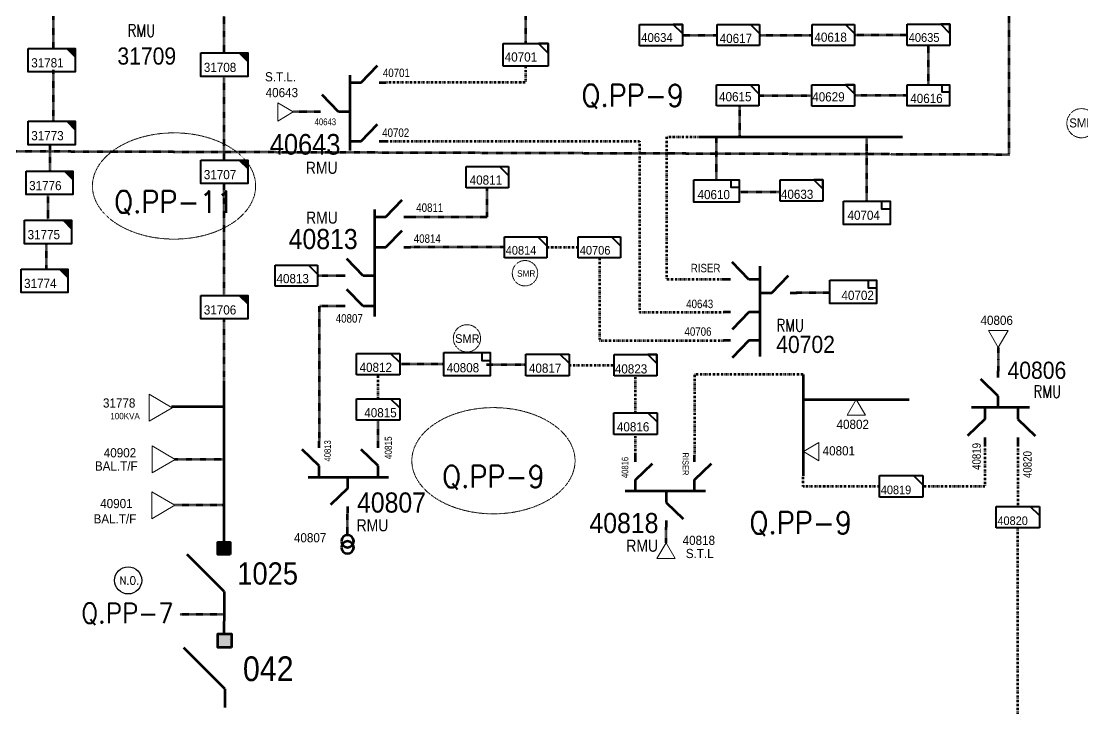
# Model space of a CAD drawing. Header units: metres. Extents: x 65984 to 144644, y -19036 to 23726.
# Drawn here: x 115440.9 to 115870.5, y 19865.9 to 20144.1 of the extents above; entities that cross this region are included whole.
import ezdxf
from ezdxf.enums import TextEntityAlignment as Align

# ---------------------------------------------------------------- set-up
doc = ezdxf.new("R2010")
doc.units = ezdxf.units.M
doc.header["$MEASUREMENT"] = 0
doc.linetypes.add('DGN Style 3', pattern=[0.013877, 0, -0.013877])
doc.linetypes.add('DGN Style 4', pattern=[1.6, 0.8, -0.4, 0, -0.4])
doc.layers.get('0').update_dxf_attribs({"color": 95, "lineweight": 40})
for name, color, linetype, lineweight in [('ABS', 7, 'Continuous', 40), ('ABS NUMBER', 112, 'Continuous', 30), ('d_eos', 111, 'Continuous', 40), ('d_eos no', 121, 'Continuous', 40), ('d_oh branch', 94, 'Continuous', 40), ('d_switch', 95, 'Continuous', 40), ('d_tf', 1, 'Continuous', 40), ('d_tf no', 6, 'Continuous', 40), ('d_tf_200', 1, 'Continuous', 40), ('d_ug cable', 95, 'Continuous', 40), ('d_unit sub', 7, 'Continuous', 40), ('FDR  2  19', 172, 'Continuous', 40), ('fedr no', 95, 'Continuous', 40), ('Level 37', 7, 'Continuous', 0), ('O H MAIN FEEDER', 4, 'Continuous', 100), ('SW N O', 114, 'Continuous', 30)]:
    doc.layers.add(name, color=color, linetype=linetype, lineweight=lineweight)
doc.styles.add('Style-Arial', font='arial.ttf')
doc.styles.add('Style-ENGINEERING', font='ENGINEERING.shx')
doc.styles.add('Style-msdefault', font='msdefault.shx')
doc.styles.add('Style-STANDARD', font='STANDARD.shx')

# ---------------------------------------------------------------- blocks, each defined once
blk = doc.blocks.new('TF3')
at = {"color": 0, "linetype": 'ByBlock', "lineweight": -2}
for p, q in [((11.3, 9), (18.3, 9)), ((18.3, 9), (18.3, 2))]:
    blk.add_line(p, q, dxfattribs=at)
at = {"color": 0, "linetype": 'ByBlock', "lineweight": -2, "flags": 128}
blk.add_lwpolyline([(18.3, 2), (11.3, 2), (11.3, 9)], dxfattribs=at)
at = {"color": 0, "linetype": 'ByBlock', "lineweight": -2}
blk.add_3dface([(-21.7, 9), (18.3, 9), (18.3, -11), (-21.7, -11)], dxfattribs=at)
blk = doc.blocks.new('TFU_9')
at = {"layer": 'd_tf_200', "color": 1, "linetype": 'Continuous', "lineweight": 53}
blk.add_line((0, 10), (0, 0), dxfattribs=at)
for centre in [(0, 30), (0, 20)]:
    blk.add_circle(centre, 10, dxfattribs=at)
blk = doc.blocks.new('*U684')
at = {"layer": 'd_unit sub', "color": 1, "linetype": 'Continuous', "lineweight": 40}
for p, q in [((-9.2, 4.61), (9.19, 4.61)), ((-9.2, -4.58), (-9.2, 4.61)), ((9.19, 0.73), (5.31, 4.61)), ((5.97, 4.61), (9.19, 4.61)), ((9.19, 4.61), (9.19, 1.4)), ((9.19, 4.61), (9.19, -4.58)), ((9.19, -4.58), (-9.2, -4.58))]:
    blk.add_line(p, q, dxfattribs=at)
blk = doc.blocks.new('TF_8')
at = {"color": 0, "linetype": 'ByBlock', "lineweight": -2}
blk.add_line((6.3, 4.95), (9.9, 1.35), dxfattribs=at)
blk.add_3dface([(-10.1, 4.95), (9.9, 4.95), (9.9, -5.05), (-10.1, -5.05)], dxfattribs=at)
blk = doc.blocks.new('exist.us-1000kva')
at = {"color": 0, "linetype": 'ByBlock', "lineweight": -2, "flags": 128}
blk.add_lwpolyline([(39.99, 12.92), (32.8, 20), (40, 20)], close=True, dxfattribs=at)
at = {"color": 0, "linetype": 'ByBlock', "lineweight": -2, "extrusion": (0, 0, -1)}
blk.add_solid([(-39.99, 12.92), (-32.8, 20), (-40, 20)], dxfattribs=at)
at = {"color": 0, "linetype": 'ByBlock', "lineweight": -2, "xscale": 2, "yscale": 2}
blk.add_blockref('TF_8', (20.2, 10.1), dxfattribs=at)
blk = doc.blocks.new('ABS2_1_1')
at = {"color": 0, "linetype": 'ByBlock', "lineweight": -2, "ltscale": 500}
for q in [(-29900, 43500), (0, 0)]:
    blk.add_line((0, 13600), q, dxfattribs=at)
at = {"color": 0, "linetype": 'ByBlock', "lineweight": -2, "ltscale": 500, "flags": 128}
for points in [[(5000, 43600), (-5000, 43600), (-5000, 53600), (5000, 53600)], [(3791, 49653), (3791, 49653), (3791, 49653)]]:
    blk.add_lwpolyline(points, close=True, dxfattribs=at)
at = {"color": 0, "linetype": 'ByBlock', "lineweight": -2, "ltscale": 500}
for points in [[(5000, 43600), (-5000, 43600), (5000, 53600), (-5000, 53600)], [(3791, 49653), (3791, 49653), (3791, 49653)]]:
    blk.add_solid(points, dxfattribs=at)
blk = doc.blocks.new('*U687')
at = {"layer": 'd_unit sub', "color": 2, "linetype": 'Continuous', "lineweight": 40}
for p, q in [((-9.2, 4.61), (9.19, 4.61)), ((-9.2, -4.58), (-9.2, 4.61)), ((9.19, 0.73), (5.31, 4.61)), ((5.97, 4.61), (9.19, 4.61)), ((9.19, 4.61), (9.19, 1.4)), ((9.19, 4.61), (9.19, -4.58)), ((9.19, -4.58), (-9.2, -4.58))]:
    blk.add_line(p, q, dxfattribs=at)
blk = doc.blocks.new('TRA1_17')
at = {"layer": 'd_tf', "color": 1, "linetype": 'Continuous', "lineweight": 0, "ltscale": 0.000372147, "flags": 128}
blk.add_lwpolyline([(10.1, -17), (0.1, 0), (-9.9, -17)], close=True, dxfattribs=at)
blk = doc.blocks.new('TRA1_16')
at = {"layer": 'd_tf', "color": 1, "linetype": 'Continuous', "lineweight": 0, "ltscale": 0.000372147, "xscale": 1.000046566207833, "yscale": 1.000046566207833, "zscale": 1.000046566207833, "rotation": 180}
blk.add_blockref('TRA1_17', (0, 0), dxfattribs=at)
blk = doc.blocks.new('TRA1_56')
at = {"layer": 'd_tf', "color": 1, "linetype": 'Continuous', "lineweight": 0, "ltscale": 0.000372147, "flags": 128}
blk.add_lwpolyline([(10, -17), (0, 0), (-10, -17)], close=True, dxfattribs=at)
blk = doc.blocks.new('TRA1_55')
at = {"layer": 'd_tf', "color": 1, "linetype": 'Continuous', "lineweight": 0, "ltscale": 0.000372147, "xscale": 1.000046566207833, "yscale": 1.000046566207833, "zscale": 1.000046566207833, "rotation": 180}
blk.add_blockref('TRA1_56', (0, 0), dxfattribs=at)
blk = doc.blocks.new('*U1912')
at = {"layer": 'd_unit sub', "color": 1, "linetype": 'Continuous', "lineweight": 40}
for p, q in [((-9.2, 4.59), (9.19, 4.59)), ((-9.2, -4.6), (-9.2, 4.59)), ((9.19, 0.71), (5.31, 4.59)), ((5.97, 4.59), (9.19, 4.59)), ((9.19, 4.59), (9.19, 1.38)), ((9.19, 4.59), (9.19, -4.6)), ((9.19, -4.6), (-9.2, -4.6))]:
    blk.add_line(p, q, dxfattribs=at)
at = {"layer": 'd_unit sub', "color": 1, "linetype": 'Continuous', "lineweight": 40, "flags": 128}
blk.add_lwpolyline([(9.19, 0.71), (9.19, 4.59), (5.31, 4.59)], close=True, dxfattribs=at)
blk = doc.blocks.new('TRA1_692')
at = {"layer": 'd_tf', "color": 1, "linetype": 'Continuous', "lineweight": 0, "ltscale": 0.000372147, "flags": 128}
blk.add_lwpolyline([(10.1, -17), (0.1, 0), (-9.9, -17)], close=True, dxfattribs=at)
blk = doc.blocks.new('TRA1_691')
at = {"layer": 'd_tf', "color": 1, "linetype": 'Continuous', "lineweight": 0, "ltscale": 0.000372147, "xscale": 1.000046566207833, "yscale": 1.000046566207833, "zscale": 1.000046566207833, "rotation": 180}
blk.add_blockref('TRA1_692', (0, 0), dxfattribs=at)
blk = doc.blocks.new('TRA1_694')
at = {"layer": 'd_tf', "color": 1, "linetype": 'Continuous', "lineweight": 0, "ltscale": 0.000361655, "extrusion": (0, 0, -1), "flags": 128}
blk.add_lwpolyline([(-10, -17), (0, 0), (10, -17)], close=True, dxfattribs=at)
blk = doc.blocks.new('TRA1_693')
at = {"layer": 'd_tf', "color": 1, "linetype": 'Continuous', "lineweight": 0, "ltscale": 0.000361655, "xscale": 1.000046566207837, "yscale": 1.000046566207837, "zscale": 1.000046566207837, "rotation": 180}
blk.add_blockref('TRA1_694', (0, 0), dxfattribs=at)
blk = doc.blocks.new('TRA1_15')
at = {"layer": 'd_tf', "color": 36, "linetype": 'Continuous', "lineweight": 0, "ltscale": 0.000371982, "extrusion": (0, 0, -1), "flags": 128}
blk.add_lwpolyline([(-10, -17), (0, 0), (10, -17)], close=True, dxfattribs=at)
blk = doc.blocks.new('TRA1_14')
at = {"layer": 'd_tf', "color": 36, "linetype": 'Continuous', "lineweight": 0, "ltscale": 0.000371982, "xscale": 1.000046566207834, "yscale": 1.000046566207834, "zscale": 1.000046566207834, "rotation": 180}
blk.add_blockref('TRA1_15', (0, 0), dxfattribs=at)
blk = doc.blocks.new('TRA1_1370')
at = {"layer": 'd_tf', "color": 214, "linetype": 'Continuous', "lineweight": 0, "ltscale": 0.000490598, "extrusion": (0, 0, -1), "flags": 128}
blk.add_lwpolyline([(-10.06, -16.98), (-0.06, 0.02), (9.94, -16.98)], close=True, dxfattribs=at)
blk = doc.blocks.new('TRA1_1369')
at = {"layer": 'd_tf', "color": 214, "linetype": 'Continuous', "lineweight": 0, "ltscale": 0.000490598, "xscale": 1.000046566207833, "yscale": 1.000046566207833, "zscale": 1.000046566207833, "rotation": 180}
blk.add_blockref('TRA1_1370', (0, 0), dxfattribs=at)
blk = doc.blocks.new('*U892')
at = {"layer": 'SW N O', "color": 3}
blk.add_circle((0, 0), 16.8, dxfattribs=at)
at = {"layer": 'SW N O', "color": 3, "style": 'Style-STANDARD'}
blk.add_text('N.O.', height=9.6, dxfattribs=at).set_placement((1.7, -0.2), align=Align.MIDDLE_CENTER)

msp = doc.modelspace()

# ---------------------------------------------------------------- linework, layer by layer
at = {"color": 1, "linetype": 'DGN Style 4', "lineweight": 70}
for p, q in [((115653.59, 20052.64), (115666.32, 20052.64)), ((115585.33, 19991.35), (115585.33, 20000.99)), ((115689.46, 19985.64), (115689.46, 20000.67)), ((115689.46, 19968.55), (115689.46, 19976.92)), ((115844.17, 19972.87), (115844.17, 19947.74))]:
    msp.add_line(p, q, dxfattribs=at)
at = {"color": 1, "linetype": 'DGN Style 4', "lineweight": 70, "flags": 128}
for points in [[(128559.87, 20572.74), (128559.87, 20579.03), (128073.94, 20579.03), (128073.94, 21718.25), (128073.94, 21718.25), (125710.48, 21718.25), (125710.48, 19820.77), (115844.17, 19820.77), (115844.17, 19939.02)], [(115645.01, 20125.99), (115645.01, 20119.36), (115588.52, 20119.36)], [(115588.53, 20095.55), (115691.14, 20095.55), (115691.14, 20026.32), (115725.06, 20026.32)], [(115725.06, 20039.66), (115702.1, 20039.66), (115702.1, 20097.32), (115715.45, 20097.32)], [(115674.88, 20048.36), (115674.88, 20014.86), (115725.07, 20014.86)], [(115662.58, 20004.99), (115680.81, 20004.99)], [(115757.3, 20001.21), (115713.34, 20001.21), (115713.34, 19968.55)], [(115830.84, 19972.87), (115830.84, 19955.87), (115805.7, 19955.86)], [(115788.26, 19955.86), (115757.3, 19955.87), (115757.3, 19960.12)]]:
    msp.add_lwpolyline(points, dxfattribs=at)
at = {"layer": 'd_eos', "color": 36, "linetype": 'Continuous', "lineweight": 211, "ltscale": 0.625574}
for p, q in [((115578.46, 20119.36), (115585.12, 20126.22)), ((115573.9, 20122.36), (115573.91, 20091.76)), ((115573.9, 20119.36), (115578.46, 20119.36)), ((115585.76, 20119.36), (115588.52, 20119.36)), ((115569.35, 20107.46), (115562.69, 20114.32)), ((115562.06, 20107.45), (115559.29, 20107.45)), ((115573.91, 20107.45), (115569.35, 20107.45)), ((115578.46, 20095.55), (115585.12, 20102.42)), ((115573.91, 20095.55), (115578.46, 20095.55)), ((115585.76, 20095.55), (115588.53, 20095.55))]:
    msp.add_line(p, q, dxfattribs=at)
at = {"layer": 'd_eos', "color": 7, "linetype": 'Continuous', "lineweight": 211, "ltscale": 0.625574}
for p, q in [((115588.42, 20064.94), (115595.08, 20071.8)), ((115583.86, 20067.94), (115583.86, 20024.63)), ((115583.86, 20064.94), (115588.42, 20064.94)), ((115595.71, 20064.94), (115598.48, 20064.94)), ((115588.42, 20052.64), (115595.08, 20059.5)), ((115583.86, 20052.64), (115588.42, 20052.64)), ((115595.71, 20052.64), (115598.48, 20052.64)), ((115579.31, 20041.14), (115572.64, 20048)), ((115572.01, 20041.13), (115569.24, 20041.13)), ((115583.86, 20041.13), (115579.31, 20041.13)), ((115579.31, 20028.76), (115572.65, 20035.62)), ((115572.01, 20028.76), (115569.24, 20028.76)), ((115583.86, 20028.76), (115579.31, 20028.76)), ((115561.45, 19964.14), (115554.59, 19970.8)), ((115561.45, 19971.44), (115561.45, 19974.2)), ((115585.32, 19964.14), (115578.46, 19970.8)), ((115585.33, 19971.44), (115585.33, 19974.2)), ((115689.46, 19965.79), (115689.46, 19968.55)), ((115713.34, 19965.79), (115713.34, 19968.55)), ((115561.45, 19959.58), (115561.45, 19964.14)), ((115585.33, 19959.58), (115585.33, 19964.14)), ((115689.46, 19958.49), (115696.32, 19965.15)), ((115713.34, 19958.49), (115720.2, 19965.15)), ((115557.02, 19959.58), (115589.46, 19959.58)), ((115572.95, 19959.59), (115572.95, 19955.03)), ((115689.46, 19953.93), (115689.46, 19958.49)), ((115713.34, 19953.93), (115713.34, 19958.49)), ((115572.95, 19955.03), (115566.09, 19948.37)), ((115717.76, 19953.93), (115685.33, 19953.93)), ((115701.83, 19953.94), (115701.83, 19949.38)), ((115701.84, 19949.38), (115708.7, 19942.72)), ((115572.95, 19947.73), (115572.95, 19944.97)), ((115701.83, 19942.08), (115701.83, 19939.32))]:
    msp.add_line(p, q, dxfattribs=at)
at = {"layer": 'd_eos', "color": 7, "linetype": 'Continuous', "lineweight": 211, "ltscale": 0.638341}
for p, q in [((115735.33, 20039.66), (115728.54, 20046.66)), ((115739.98, 20008.41), (115739.98, 20045.03)), ((115727.89, 20039.66), (115725.06, 20039.66)), ((115739.98, 20039.66), (115735.33, 20039.66)), ((115744.63, 20034.24), (115751.43, 20041.24)), ((115739.98, 20034.24), (115744.63, 20034.24)), ((115752.07, 20034.24), (115754.9, 20034.24)), ((115727.89, 20026.32), (115725.06, 20026.32)), ((115735.33, 20026.32), (115728.53, 20019.32)), ((115739.98, 20026.32), (115735.33, 20026.32)), ((115727.89, 20014.86), (115725.07, 20014.86)), ((115735.34, 20014.86), (115728.54, 20007.86)), ((115739.99, 20014.86), (115735.34, 20014.86)), ((115836.26, 19999.88), (115836.26, 20002.7)), ((115836.26, 19992.43), (115829.26, 19999.23)), ((115836.26, 19987.79), (115836.26, 19992.43)), ((115848.88, 19987.78), (115825.47, 19987.79)), ((115830.84, 19987.78), (115830.84, 19983.14)), ((115844.18, 19987.78), (115844.17, 19983.13)), ((115830.84, 19983.14), (115823.83, 19976.34)), ((115844.17, 19983.13), (115851.18, 19976.34)), ((115830.84, 19975.69), (115830.84, 19972.87)), ((115844.17, 19975.69), (115844.17, 19972.87))]:
    msp.add_line(p, q, dxfattribs=at)
at = {"layer": 'd_oh branch', "color": 1, "linetype": 'Continuous', "lineweight": 100}
for p, q in [((115715.45, 20097.32), (115797.48, 20097.32)), ((115800.18, 19990.92), (115757.3, 19990.92))]:
    msp.add_line(p, q, dxfattribs=at)
at = {"layer": 'd_ug cable', "color": 214, "linetype": 'DGN Style 3', "lineweight": 100}
for p, q in [((115453.82, 20155.54), (115453.82, 20132.76)), ((115522.88, 20152.46), (115522.88, 20131.3)), ((115453.82, 20124.42), (115453.82, 20103.26)), ((115522.88, 20121.81), (115522.88, 20087.89)), ((115452.5, 20094.26), (115452.5, 20083.68)), ((115522.88, 20078.4), (115522.88, 20033.13)), ((115451.64, 20074.07), (115451.64, 20063.49)), ((115451.03, 20054.21), (115451.03, 20043.64)), ((115522.88, 20023.64), (115522.88, 19980.76)), ((115502.97, 19966.88), (115522.83, 19966.88)), ((115502.62, 19948.35), (115522.47, 19948.35)), ((115505.02, 19904.17), (115522.89, 19904.17))]:
    msp.add_line(p, q, dxfattribs=at)
at = {"layer": 'd_ug cable', "color": 36, "linetype": 'DGN Style 3', "lineweight": 100}
for p, q in [((115840.53, 20149.13), (115840.53, 20090.44)), ((115807.98, 20118.42), (115807.98, 20134.25)), ((115739.44, 20114.14), (115760.82, 20114.14)), ((115179.89, 20092.4), (115840.75, 20090.25))]:
    msp.add_line(p, q, dxfattribs=at)
at = {"layer": 'd_ug cable', "color": 1, "linetype": 'DGN Style 3', "lineweight": 100}
for p, q in [((115708.43, 20138.53), (115722.55, 20138.53)), ((115739.68, 20138.53), (115760.95, 20138.53)), ((115799.34, 20138.57), (115778.07, 20138.57)), ((115722.28, 20079.99), (115722.28, 20097.32)), ((115783, 20097.32), (115782.95, 20071.33)), ((115731.43, 20075.07), (115748.02, 20075.07)), ((115768.18, 20034.24), (115754.51, 20034.24)), ((115611.75, 20005.35), (115594.05, 20005.35)), ((115645.14, 20005.03), (115629.2, 20005.03)), ((115585.33, 19974.2), (115585.33, 19982.63)), ((115572.95, 19938.66), (115572.95, 19944.97)), ((115701.83, 19933.01), (115701.83, 19939.32))]:
    msp.add_line(p, q, dxfattribs=at)
at = {"layer": 'd_ug cable', "color": 1, "linetype": 'DGN Style 3', "lineweight": 100, "flags": 128}
for points in [[(115588.82, 20154.22), (115645.01, 20154.22), (115645.01, 20135.37)], [(115799.42, 20114.14), (115778.11, 20114.14)], [(115731.63, 20097.32), (115731.63, 20109.86)], [(115560.67, 20107.45), (115550.99, 20107.45)], [(115598.48, 20064.94), (115629.46, 20064.94), (115629.46, 20076.74)], [(115636.47, 20052.64), (115598.48, 20052.64)], [(115569.24, 20041.13), (115560.77, 20041.13)], [(115569.24, 20028.76), (115561.45, 20028.76), (115561.45, 19974.2)]]:
    msp.add_lwpolyline(points, dxfattribs=at)
at = {"layer": 'd_ug cable', "color": 2, "linetype": 'DGN Style 3', "lineweight": 13}
for centre, radius in [((115869.94, 20102.87), 5.91), ((115644.75, 20042.15), 5.14), ((115621.27, 20015.8), 5.52)]:
    msp.add_circle(centre, radius, dxfattribs=at)
at = {"layer": 'FDR  2  19', "color": 1, "linetype": 'DGN Style 3', "lineweight": 53}
for p, q in [((115836.26, 20012.09), (115836.26, 20007.2)), ((115836.26, 20007.2), (115836.26, 20002.31))]:
    msp.add_line(p, q, dxfattribs=at)
at = {"layer": 'fedr no', "color": 82, "linetype": 'DGN Style 3', "lineweight": 13, "true_color": 0x1dc70e}
for centre in [(115502.73, 20077.46), (115631.99, 19966.25)]:
    msp.add_ellipse(centre, major_axis=(33.02, 0), ratio=0.651175, dxfattribs=at)
at = {"layer": 'O H MAIN FEEDER', "color": 214, "lineweight": 211, "ltscale": 30}
for p, q in [((115522.88, 19998.46), (115522.87, 19933.32)), ((115501.64, 19988.17), (115522.72, 19988.17)), ((115522.98, 19906.51), (115522.89, 19896.15))]:
    msp.add_line(p, q, dxfattribs=at)
at = {"layer": 'O H MAIN FEEDER', "color": 1, "lineweight": 211, "ltscale": 0.488306, "flags": 128}
msp.add_lwpolyline([(115757.3, 20001.21), (115757.3, 19960.2)], dxfattribs=at)

# ---------------------------------------------------------------- block references
at = {"layer": 'ABS', "color": 7, "linetype": 'Continuous', "lineweight": 211, "ltscale": 0.746525, "xscale": 0.0005001724726898499, "yscale": 0.0005001724726898499, "zscale": 0.0003312301748806258, "rotation": 359.9999999999998}
msp.add_blockref('ABS2_1_1', (115522.98, 19906.51), dxfattribs=at)
at = {"layer": 'ABS', "color": 7, "linetype": 'Continuous', "lineweight": 211, "ltscale": 0.829472, "xscale": 0.000555747191877611, "yscale": 0.000555747191877611, "zscale": 0.0003680335276451397, "rotation": 359.9999999999998}
msp.add_blockref('ABS2_1_1', (115523.25, 19866.36), dxfattribs=at)
at = {"layer": 'd_tf', "color": 36, "linetype": 'Continuous', "lineweight": 0, "ltscale": 0.000371982, "xscale": 0.3699999999999998, "yscale": 0.3699999999999998, "zscale": 0.3699999999999998, "rotation": 89.99962565147203}
msp.add_blockref('TRA1_14', (115550.99, 20107.45), dxfattribs=at)
at = {"layer": 'd_tf', "color": 1, "linetype": 'Continuous', "lineweight": 0, "ltscale": 0.000361655, "extrusion": (0, 0, -1), "xscale": 0.4000000000000001, "yscale": 0.4000000000000001, "zscale": 0.4000000000000001, "rotation": 1.664895227791483e-11}
msp.add_blockref('TRA1_693', (-115836.27, 20012.11), dxfattribs=at)
at = {"layer": 'd_tf', "color": 214, "linetype": 'Continuous', "lineweight": 0, "ltscale": 0.000490598, "extrusion": (0, 0, -1), "xscale": 0.546651951731694, "yscale": 0.546651951731694, "zscale": 0.546651951731694, "rotation": 269.9999999999841}
for p in [(-115501.94, 19987.65), (-115503.14, 19966.72), (-115502.98, 19948.18)]:
    msp.add_blockref('TRA1_1369', p, dxfattribs=at)
at = {"layer": 'd_tf', "color": 1, "linetype": 'Continuous', "lineweight": 0, "ltscale": 0.000372147}
for name, p, xscale, yscale, zscale, rotation in [('TRA1_55', (115778.8, 19991.04), 0.37, 0.37, 0.37, 180), ('TRA1_16', (115757.39, 19969.94), 0.37, 0.37, 0.37, 269.9999999999999), ('TRA1_691', (115701.81, 19933), 0.3700000000000002, 0.3700000000000002, 0.3700000000000002, 179.9996256514894)]:
    msp.add_blockref(name, p, dxfattribs=dict(at, xscale=xscale, yscale=yscale, zscale=zscale, rotation=rotation))
at = {"layer": 'd_tf_200', "color": 1, "linetype": 'Continuous', "lineweight": 53, "extrusion": (0, 0, -1), "xscale": 0.2500000000000001, "yscale": 0.2500000000000001, "zscale": 0.2500000000000001, "rotation": 180.0000000000019}
msp.add_blockref('TFU_9', (-115572.95, 19938.66), dxfattribs=at)
at = {"layer": 'd_unit sub', "color": 1, "linetype": 'Continuous', "lineweight": 40}
for name, p, xscale, yscale, zscale in [('*U1912', (115699.79, 20138.54), 0.939968012480586, 0.939968012480586, 0.939968012480586), ('*U684', (115731.12, 20138.52), 0.9309999999999999, 0.9309999999999999, 0.9309999999999999), ('*U684', (115769.51, 20138.56), 0.9309999999999999, 0.9309999999999999, 0.9309999999999999), ('*U1912', (115807.99, 20138.58), 0.939968012480586, 0.939968012480586, 0.939968012480586), ('*U1912', (115645.02, 20130.55), 0.9908324545280494, 0.9908324545280494, 0.9908324545280494), ('*U684', (115730.88, 20114.13), 0.9309999999999999, 0.9309999999999999, 0.9309999999999999), ('*U1912', (115769.47, 20114.15), 0.939968012480586, 0.939968012480586, 0.939968012480586), ('*U684', (115629.47, 20081), 0.9309999999999999, 0.9309999999999999, 0.9309999999999999), ('*U1912', (115756.66, 20075.67), 0.939968012480586, 0.939968012480586, 0.939968012480586), ('*U684', (115674.88, 20052.62), 0.9309999999999999, 0.9309999999999999, 0.9309999999999999), ('TF3', (115778.42, 20035.14), 0.4720288188684841, 0.4720288188684841, 0.121101816294415), ('*U684', (115585.33, 20005.33), 0.9482776301680176, 0.9482776301680176, 0.9482776301680176), ('*U684', (115653.87, 20005.01), 0.9482776301680176, 0.9482776301680176, 0.9482776301680176), ('*U1912', (115689.46, 20004.99), 0.939968012480586, 0.939968012480586, 0.939968012480586), ('*U684', (115689.46, 19981.26), 0.9482776301680176, 0.9482776301680176, 0.9482776301680176), ('*U684', (115796.99, 19955.85), 0.9482776301680176, 0.9482776301680176, 0.9482776301680176), ('*U684', (115844.18, 19943.37), 0.9482776301680176, 0.9482776301680176, 0.9482776301680176)]:
    msp.add_blockref(name, p, dxfattribs=dict(at, xscale=xscale, yscale=yscale, zscale=zscale))
at = {"layer": 'd_unit sub', "color": 214, "linetype": 'Continuous', "lineweight": 40, "xscale": 0.47433167287538, "yscale": 0.47433167287538, "zscale": 0.4267622666565712, "rotation": 359.9999999999999}
for p in [(115443.73, 20123.66), (115513.57, 20121.81), (115443.73, 20094.16), (115513.57, 20078.4), (115442.86, 20073.97), (115442.26, 20054.11), (115440.84, 20034.35), (115513.57, 20023.64)]:
    msp.add_blockref('exist.us-1000kva', p, dxfattribs=at)
at = {"layer": 'd_unit sub', "color": 1, "linetype": 'Continuous', "lineweight": 40}
for name, p, xscale, yscale, zscale, rotation in [('TF3', (115808.71, 20114.57), 0.4281008733206853, 0.4281008733206853, 0.121101816294415, 359.9999999999999), ('TF3', (115723.06, 20075.88), 0.457366577684618, 0.457366577684618, 0.121101816294415, 359.9999999999999), ('TF3', (115783.89, 20067.09), 0.4717781358183799, 0.4717781358183799, 0.121101816294415, 359.9999999999999), ('*U684', (115552.22, 20041.12), 0.9310000000000003, 0.9310000000000003, 0.9310000000000003, 0.000369381596468422), ('*U684', (115585.33, 19986.97), 0.9482776301680176, 0.9482776301680176, 0.9482776301680176, 359.9996306184166)]:
    msp.add_blockref(name, p, dxfattribs=dict(at, xscale=xscale, yscale=yscale, zscale=zscale, rotation=rotation))
at = {"layer": 'd_unit sub', "color": 2, "linetype": 'Continuous', "lineweight": 40, "xscale": 0.9309999999999999, "yscale": 0.9309999999999999, "zscale": 0.9309999999999999}
msp.add_blockref('*U687', (115645.04, 20052.62), dxfattribs=at)
at = {"layer": 'd_unit sub', "color": 2, "linetype": 'Continuous', "lineweight": 40, "xscale": 0.4679535846297888, "yscale": 0.4679535846297888, "zscale": 0.121101816294415, "rotation": 359.9999999999999}
msp.add_blockref('TF3', (115622.1, 20005.81), dxfattribs=at)
at = {"layer": 'SW N O', "color": 3, "xscale": 0.3279282442765531, "yscale": 0.3279282442765531, "zscale": 0.3279282442765531}
msp.add_blockref('*U892', (115484.14, 19917.84), dxfattribs=at)

# ---------------------------------------------------------------- texts
at = {"layer": 'ABS NUMBER', "color": 7, "lineweight": 140, "style": 'Style-Arial', "width": 0.88}
for s, height, p in [('1025', 9, (115528.31, 19925.12)), ('042', 10, (115530.61, 19887.06))]:
    msp.add_text(s, height=height, dxfattribs=at).set_placement(p, align=Align.TOP_LEFT)
at = {"layer": 'd_eos no', "color": 7, "linetype": 'Continuous', "lineweight": 140, "style": 'Style-Arial', "width": 0.88}
for s, height, p in [('31709', 6.953, (115503.58, 20133.54)), ('40813', 8.166, (115577.04, 20060.08)), ('40702', 6.953, (115770.18, 20016.82)), ('40806', 6.953, (115863.79, 20006.35))]:
    msp.add_text(s, height=height, dxfattribs=at).set_placement(p, align=Align.TOP_RIGHT)
msp.add_text('40643', height=8.354, dxfattribs=at).set_placement((115541.51, 20098.51), align=Align.TOP_LEFT)
msp.add_text('40807', height=8.166, rotation=360, dxfattribs=at).set_placement((115576.78, 19953.42), align=Align.TOP_LEFT)
msp.add_text('40818', height=8.166, rotation=359.9996, dxfattribs=at).set_placement((115698.75, 19945.12), align=Align.TOP_RIGHT)
at = {"layer": 'd_switch', "color": 36, "linetype": 'Continuous', "lineweight": 30, "style": 'Style-ENGINEERING', "width": 0.857143}
for s, height, p in [('40701', 3.43, (115587.24, 20121.55)), ('40643', 2.731, (115559.6, 20102.06)), ('40702', 3.43, (115586.96, 20097.32))]:
    msp.add_text(s, height=height, rotation=359.9996, dxfattribs=at).set_placement(p)
at = {"layer": 'd_switch', "color": 172, "linetype": 'Continuous', "lineweight": 30, "style": 'Style-ENGINEERING', "width": 0.857143}
for s, p in [('40811', (115600.74, 20070.41)), ('40814', (115599.74, 20057.88))]:
    msp.add_text(s, height=3.43, dxfattribs=at).set_placement(p, align=Align.TOP_LEFT)
at = {"layer": 'd_switch', "color": 1, "linetype": 'Continuous', "lineweight": 30, "style": 'Style-ENGINEERING', "width": 0.857143}
for s, p in [('RISER', (115711.83, 20045.95)), ('40643', (115709.98, 20031.45)), ('40706', (115709.29, 20020.26))]:
    msp.add_text(s, height=3.43, dxfattribs=at).set_placement(p, align=Align.TOP_LEFT)
at = {"layer": 'd_switch', "color": 172, "linetype": 'Continuous', "lineweight": 30, "style": 'Style-ENGINEERING', "width": 0.857143}
for s, height, rotation, p in [('40807', 3.43, 359.9996, (115568.18, 20025.58)), ('40813', 2.691, 90, (115563.51, 19965.95)), ('40816', 2.688, 90, (115683.88, 19959.23)), ('RISER', 2.446, 270, (115710.94, 19969.57))]:
    msp.add_text(s, height=height, rotation=rotation, dxfattribs=at).set_placement(p, align=Align.TOP_LEFT)
msp.add_text('40815', height=2.893, rotation=89.9996, dxfattribs=at).set_placement((115588.01, 19976.1), align=Align.TOP_RIGHT)
at = {"layer": 'd_switch', "color": 1, "linetype": 'Continuous', "lineweight": 30, "style": 'Style-ENGINEERING', "width": 0.857143}
for s, p in [('40819', (115825.76, 19962.52)), ('40820', (115846.36, 19959.24))]:
    msp.add_text(s, height=3.43, rotation=89.9996, dxfattribs=at).set_placement(p, align=Align.TOP_LEFT)
at = {"layer": 'd_tf no', "color": 1, "linetype": 'Continuous', "lineweight": 40, "style": 'Style-msdefault'}
for s, height, width, p in [('40634', 3.617, 0.947368, (115691.79, 20139.35)), ('40617', 3.724, 0.947368, (115723.53, 20139.06)), ('40618', 3.724, 0.947368, (115761.88, 20139.55)), ('40635', 3.542, 0.947368, (115800.02, 20139.32)), ('40701', 3.724, 0.947368, (115636.55, 20131.54)), ('40615', 3.724, 0.947368, (115723.29, 20115.45)), ('40629', 3.724, 0.947368, (115760.99, 20115.41)), ('40616', 3.724, 0.947368, (115800.66, 20114.76)), ('SMR', 3.655, 0.945946, (115865, 20104.81)), ('40811', 3.724, 0.947368, (115622.37, 20081.72)), ('40610', 3.724, 0.947368, (115714.57, 20075.85)), ('40633', 3.724, 0.947368, (115748.31, 20075.97)), ('40704', 3.724, 0.947368, (115775.26, 20067.48)), ('40706', 3.522, 0.947368, (115666.92, 20053.19)), ('40812', 3.724, 0.947368, (115577.81, 20005.91)), ('40817', 3.724, 0.947368, (115646.35, 20005.59)), ('40823', 3.724, 0.947368, (115681.11, 20005.29)), ('40816', 3.724, 0.947368, (115681.94, 19981.84)), ('40802', 3.724, 0.947368, (115770.83, 19982.85)), ('40801', 3.724, 0.947368, (115765.19, 19972.14)), ('40819', 3.492, 0.947368, (115788.74, 19956.2)), ('40820', 3.492, 0.947368, (115835.93, 19943.71)), ('40807', 3.724, 0.947368, (115551.25, 19936.95))]:
    msp.add_text(s, height=height, dxfattribs=dict(at, width=width)).set_placement(p, align=Align.TOP_LEFT)
at = {"layer": 'd_tf no', "color": 214, "linetype": 'Continuous', "lineweight": 40, "style": 'Style-msdefault', "width": 0.947368}
for s, p in [('31781', (115444.95, 20129.18)), ('31708', (115514.79, 20127.34)), ('31773', (115444.95, 20099.69)), ('31707', (115514.79, 20083.93)), ('31776', (115444.09, 20079.49)), ('31775', (115443.48, 20059.64)), ('31774', (115442.06, 20039.88)), ('31706', (115514.79, 20029.17))]:
    msp.add_text(s, height=3.724, dxfattribs=at).set_placement(p, align=Align.TOP_LEFT)
at = {"layer": 'd_tf no', "color": 36, "linetype": 'Continuous', "lineweight": 40, "style": 'Style-msdefault', "width": 0.947368}
for s, p in [('S.T.L.', (115552.13, 20123.52)), ('40643', (115552.93, 20117.13))]:
    msp.add_text(s, height=3.724, rotation=359.9996, dxfattribs=at).set_placement(p, align=Align.TOP_RIGHT)
at = {"layer": 'd_tf no', "color": 2, "linetype": 'Continuous', "lineweight": 40, "style": 'Style-msdefault', "width": 0.947368}
for s, height, p in [('40814', 3.522, (115636.94, 20053.19)), ('40808', 3.724, (115613.09, 20005.75))]:
    msp.add_text(s, height=height, dxfattribs=at).set_placement(p, align=Align.TOP_LEFT)
at = {"layer": 'd_tf no', "color": 1, "linetype": 'Continuous', "lineweight": 40, "style": 'Style-msdefault', "width": 0.947368}
msp.add_text('40813', height=3.724, rotation=0.0004, dxfattribs=at).set_placement((115544.19, 20041.84), align=Align.TOP_LEFT)
at = {"layer": 'd_tf no', "color": 1, "linetype": 'Continuous', "lineweight": 13, "style": 'Style-msdefault', "width": 0.947368}
for height, p in [(2.621, (115641.57, 20043.34)), (3.499, (115616.5, 20017.45))]:
    msp.add_text('SMR', height=height, dxfattribs=at).set_placement(p, align=Align.TOP_LEFT)
at = {"layer": 'd_tf no', "color": 1, "linetype": 'Continuous', "lineweight": 40, "style": 'Style-msdefault', "width": 0.947368}
for s, p in [('40702', (115785.94, 20035.08)), ('40806', (115842.2, 20024.95))]:
    msp.add_text(s, height=3.724, dxfattribs=at).set_placement(p, align=Align.TOP_RIGHT)
at = {"layer": 'd_tf no', "color": 214, "linetype": 'Continuous', "lineweight": 40, "style": 'Style-msdefault', "width": 0.947368}
for s, height, p in [('31778', 3.724, (115473.97, 19987.76)), ('100KVA', 2.565, (115476.95, 19983.05)), ('40902', 3.724, (115474.3, 19967.61)), ('BAL.T/F', 3.724, (115470.71, 19962.25)), ('40901', 3.724, (115472.85, 19947.06)), ('BAL.T/F', 3.724, (115470.17, 19940.86))]:
    msp.add_text(s, height=height, dxfattribs=at).set_placement(p)
at = {"layer": 'd_tf no', "color": 1, "linetype": 'Continuous', "lineweight": 40, "style": 'Style-msdefault', "width": 0.947368}
for s, p in [('40815', (115592.84, 19987.55)), ('40818', (115721.66, 19935.89)), ('S.T.L', (115721.1, 19930.57))]:
    msp.add_text(s, height=3.724, rotation=359.9996, dxfattribs=at).set_placement(p, align=Align.TOP_RIGHT)
at = {"layer": 'fedr no', "color": 6, "linetype": 'Continuous', "lineweight": 40, "attachment_point": 5, "style": 'Style-STANDARD'}
for s, insert, char_height in [('Q.PP-9', (115688.35, 20113.68), 8.852), ('Q.PP-11', (115502.73, 20070.63), 8.852), ('Q.PP-9', (115631.99, 19959.42), 8.852), ('Q.PP-9', (115756.37, 19940.71), 8.852), ('Q.PP-7', (115483.84, 19904.17), 7.967)]:
    msp.add_mtext(s, dxfattribs=dict(at, insert=insert, char_height=char_height))
at = {"layer": 'Level 37', "color": 7, "linetype": 'Continuous', "lineweight": 53, "style": 'Style-STANDARD', "width": 0.854701}
for p in [(115489.55, 20140.39), (115752.08, 20021.1), (115856.11, 19994.25)]:
    msp.add_text('RMU', height=4.993, dxfattribs=at).set_placement(p, align=Align.MIDDLE_CENTER)
at = {"layer": 'Level 37', "color": 7, "linetype": 'Continuous', "lineweight": 100, "style": 'Style-msdefault', "width": 0.86}
for rotation, p in [(360, (115556.08, 20087.28)), (359.9996, (115556.18, 20067.11)), (359.9993, (115685.76, 19934.31))]:
    msp.add_text('RMU', height=4.9, rotation=rotation, dxfattribs=at).set_placement(p, align=Align.TOP_LEFT)
msp.add_text('RMU', height=4.9, rotation=0.0004, dxfattribs=at).set_placement((115589.45, 19942.58), align=Align.TOP_RIGHT)

doc.saveas('drawing.dxf')
